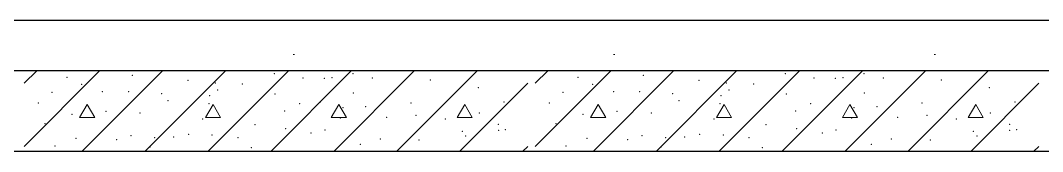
# Model space of a CAD drawing. Header units: millimetres. Extents: x 18162 to 7085488, y 72188 to 247925.
# Drawn here: x 4271646 to 4273676, y 122493 to 122753 of the extents above; entities that cross this region are included whole.
import ezdxf

# ---------------------------------------------------------------- set-up
doc = ezdxf.new("R2010")
doc.units = ezdxf.units.MM
doc.header["$MEASUREMENT"] = 0
doc.layers.add('Structural - Bearing', color=7, linetype='Continuous')

# ---------------------------------------------------------------- blocks, each defined once
blk = doc.blocks.new('*X1321', base_point=(4294986.6, 104752.7))
at = {"layer": 'Structural - Bearing', "color": 7, "linetype": 'Continuous', "lineweight": 9}
for p, q in [((4271653.8, 122628), (4271678.5, 122652.7)), ((4271653.8, 122503), (4271803.5, 122652.7)), ((4271768.5, 122492.7), (4271928.5, 122652.7)), ((4271893.5, 122492.7), (4272053.5, 122652.7)), ((4272018.5, 122492.7), (4272178.5, 122652.7)), ((4272143.5, 122492.7), (4272303.5, 122652.7)), ((4272268.5, 122492.7), (4272428.5, 122652.7)), ((4272393.5, 122492.7), (4272553.5, 122652.7)), ((4272668.9, 122628), (4272693.7, 122652.7)), ((4272668.9, 122503), (4272818.7, 122652.7)), ((4272783.7, 122492.7), (4272943.7, 122652.7)), ((4272908.7, 122492.7), (4273068.7, 122652.7)), ((4273033.7, 122492.7), (4273193.7, 122652.7)), ((4273158.7, 122492.7), (4273318.7, 122652.7)), ((4273283.7, 122492.7), (4273443.7, 122652.7)), ((4273408.7, 122492.7), (4273568.7, 122652.7)), ((4272518.5, 122492.7), (4272653.8, 122628)), ((4273533.7, 122492.7), (4273668.9, 122628)), ((4271763.7, 122560.3), (4271778.8, 122586.3)), ((4271778.8, 122586.3), (4271793.7, 122560.3)), ((4272013.7, 122560.3), (4272028.8, 122586.3)), ((4272028.8, 122586.3), (4272043.7, 122560.3)), ((4272263.7, 122560.3), (4272278.8, 122586.3)), ((4272278.8, 122586.3), (4272293.7, 122560.3)), ((4272513.7, 122560.3), (4272528.8, 122586.3)), ((4272528.8, 122586.3), (4272543.7, 122560.3)), ((4272778.8, 122560.3), (4272793.9, 122586.3)), ((4272793.9, 122586.3), (4272808.8, 122560.3)), ((4273028.8, 122560.3), (4273043.9, 122586.3)), ((4273043.9, 122586.3), (4273058.8, 122560.3)), ((4273278.8, 122560.3), (4273293.9, 122586.3)), ((4273293.9, 122586.3), (4273308.8, 122560.3)), ((4273528.8, 122560.3), (4273543.9, 122586.3)), ((4273543.9, 122586.3), (4273558.8, 122560.3)), ((4271793.7, 122560.3), (4271763.7, 122560.3)), ((4272043.7, 122560.3), (4272013.7, 122560.3)), ((4272293.7, 122560.3), (4272263.7, 122560.3)), ((4272543.7, 122560.3), (4272513.7, 122560.3)), ((4272808.8, 122560.3), (4272778.8, 122560.3)), ((4273058.8, 122560.3), (4273028.8, 122560.3)), ((4273308.8, 122560.3), (4273278.8, 122560.3)), ((4273558.8, 122560.3), (4273528.8, 122560.3)), ((4272643.5, 122492.7), (4272653.8, 122503)), ((4273658.7, 122492.7), (4273668.9, 122503))]:
    blk.add_line(p, q, dxfattribs=at)
for p in [(4271738.5, 122640.2), (4271868.6, 122644), (4271979.3, 122633.7), (4272033.3, 122628.5), (4272150.5, 122647), (4272207.3, 122638.9), (4272249.6, 122637.8), (4272265.1, 122639.3), (4272306.8, 122647.1), (4272345, 122638.9), (4272460.5, 122634.7), (4272753.6, 122640.2), (4272883.7, 122644), (4272994.4, 122633.7), (4273048.4, 122628.5), (4273165.6, 122647), (4273222.4, 122638.9), (4273264.7, 122637.8), (4273280.2, 122639.3), (4273321.9, 122647.1), (4273360.2, 122638.9), (4273475.6, 122634.7), (4271708.9, 122610.1), (4271767.7, 122625.7), (4271809.2, 122611.5), (4271860.9, 122611.2), (4271926.6, 122607.3), (4272038.3, 122615), (4272087.3, 122627), (4272307.5, 122608.5), (4272555.6, 122619.3), (4272724, 122610.1), (4272782.8, 122625.7), (4272824.3, 122611.5), (4272876, 122611.2), (4272941.7, 122607.3), (4273053.5, 122615), (4273102.5, 122627), (4273322.6, 122608.5), (4273570.7, 122619.3), (4271681.9, 122588.7), (4271939.5, 122593.8), (4272020.5, 122587.4), (4272022.4, 122603.8), (4272152.2, 122606.9), (4272200.8, 122587.4), (4272242, 122591.2), (4272422.2, 122589.3), (4272606.5, 122591.2), (4272697, 122588.7), (4272954.6, 122593.8), (4273035.7, 122587.4), (4273037.6, 122603.8), (4273167.4, 122606.9), (4273215.9, 122587.4), (4273257.2, 122591.2), (4273437.3, 122589.3), (4273621.6, 122591.2), (4271748.8, 122566.8), (4271816.4, 122572.6), (4271884, 122569.3), (4272099.7, 122573.9), (4272171.2, 122573.2), (4272287.1, 122579.6), (4272332.2, 122581.5), (4272557.5, 122569.3), (4272763.9, 122566.8), (4272831.5, 122572.6), (4272899.2, 122569.3), (4273114.8, 122573.9), (4273186.3, 122573.2), (4273302.2, 122579.6), (4273347.4, 122581.5), (4273572.7, 122569.3), (4271694.8, 122548.2), (4272008.5, 122557.4), (4272112, 122546.2), (4272281.9, 122559), (4272373.9, 122560.3), (4272431.8, 122564.6), (4272490.1, 122557.3), (4272595.8, 122546.6), (4272710, 122548.2), (4273023.7, 122557.4), (4273127.1, 122546.2), (4273297.1, 122559), (4273389, 122560.3), (4273446.9, 122564.6), (4273505.3, 122557.3), (4273610.9, 122546.6), (4271980.6, 122526.8), (4272172.9, 122538.1), (4272223.6, 122529.2), (4272251.2, 122535.3), (4272524, 122532.6), (4272595.9, 122534.8), (4272609.7, 122535.8), (4272995.7, 122526.8), (4273188, 122538.1), (4273238.8, 122529.2), (4273266.4, 122535.3), (4273539.1, 122532.6), (4273611, 122534.8), (4273624.8, 122535.8), (4271756.3, 122518.8), (4271837.2, 122516.2), (4271866, 122524.3), (4271912.7, 122520.4), (4271950.6, 122521.3), (4272027, 122525.6), (4272078.1, 122520.1), (4272321.4, 122507.2), (4272360.9, 122517.3), (4272438.1, 122515.7), (4272530.8, 122523.4), (4272771.5, 122518.8), (4272852.4, 122516.2), (4272881.1, 122524.3), (4272927.8, 122520.4), (4272965.7, 122521.3), (4273042.1, 122525.6), (4273093.2, 122520.1), (4273336.6, 122507.2), (4273376, 122517.3), (4273453.3, 122515.7), (4273546, 122523.4), (4271714.9, 122503.4), (4271903.5, 122501.8), (4272104.6, 122500.6), (4272730, 122503.4), (4272918.6, 122501.8), (4273119.8, 122500.6)]:
    blk.add_point(p, dxfattribs=at)

msp = doc.modelspace()

# ---------------------------------------------------------------- hatches: boundary and pattern name
at = {"layer": 'Structural - Bearing', "linetype": 'Continuous', "lineweight": 9}
h = msp.add_hatch(dxfattribs=at)
h.set_pattern_fill('Lightweight_Concrete_0003', style=0, pattern_type=2)
h.set_pattern_definition([(0, (4294986.6, 104752.7), (0, 1169.134), [73.125, -601.875]), (0, (4295324.1, 105337.3), (0, 1169.134), [73.125, -601.875]), (60, (4294986.6, 104752.7), (-1012.5, 584.567), [73.125, -601.875]), (60, (4295661.6, 104752.7), (-1012.5, 584.567), [73.125, -601.875]), (120, (4295059.7, 104752.7), (1012.5, 584.567), [73.125, -601.875]), (120, (4295734.7, 104752.7), (1012.5, 584.567), [73.125, -601.875]), (0, (4294986.58, 104865.2), (0, 225), [0, -225, 0, -337.5]), (45, (4295099.08, 104865.2), (-159.099, 159.099), [0, -168.75, 0, -281.25])])
h.paths.add_polyline_path([(4267713.1, 122752.7), (4267713.1, 122652.7), (4274013.1, 122652.7), (4274013.1, 122752.7)])

# ---------------------------------------------------------------- linework, layer by layer
at = {"layer": 'Structural - Bearing', "color": 7, "linetype": 'Continuous', "lineweight": 25}
for p, q in [((4274013.1, 122752.7), (4267713.1, 122752.7)), ((4274013.1, 122652.7), (4267713.1, 122652.7)), ((4274013.1, 122492.7), (4267713.1, 122492.7))]:
    msp.add_line(p, q, dxfattribs=at)

# ---------------------------------------------------------------- block references
at = {"layer": 'Structural - Bearing', "lineweight": 0}
msp.add_blockref('*X1321', (4294986.6, 104752.7), dxfattribs=at)

doc.saveas('drawing.dxf')
